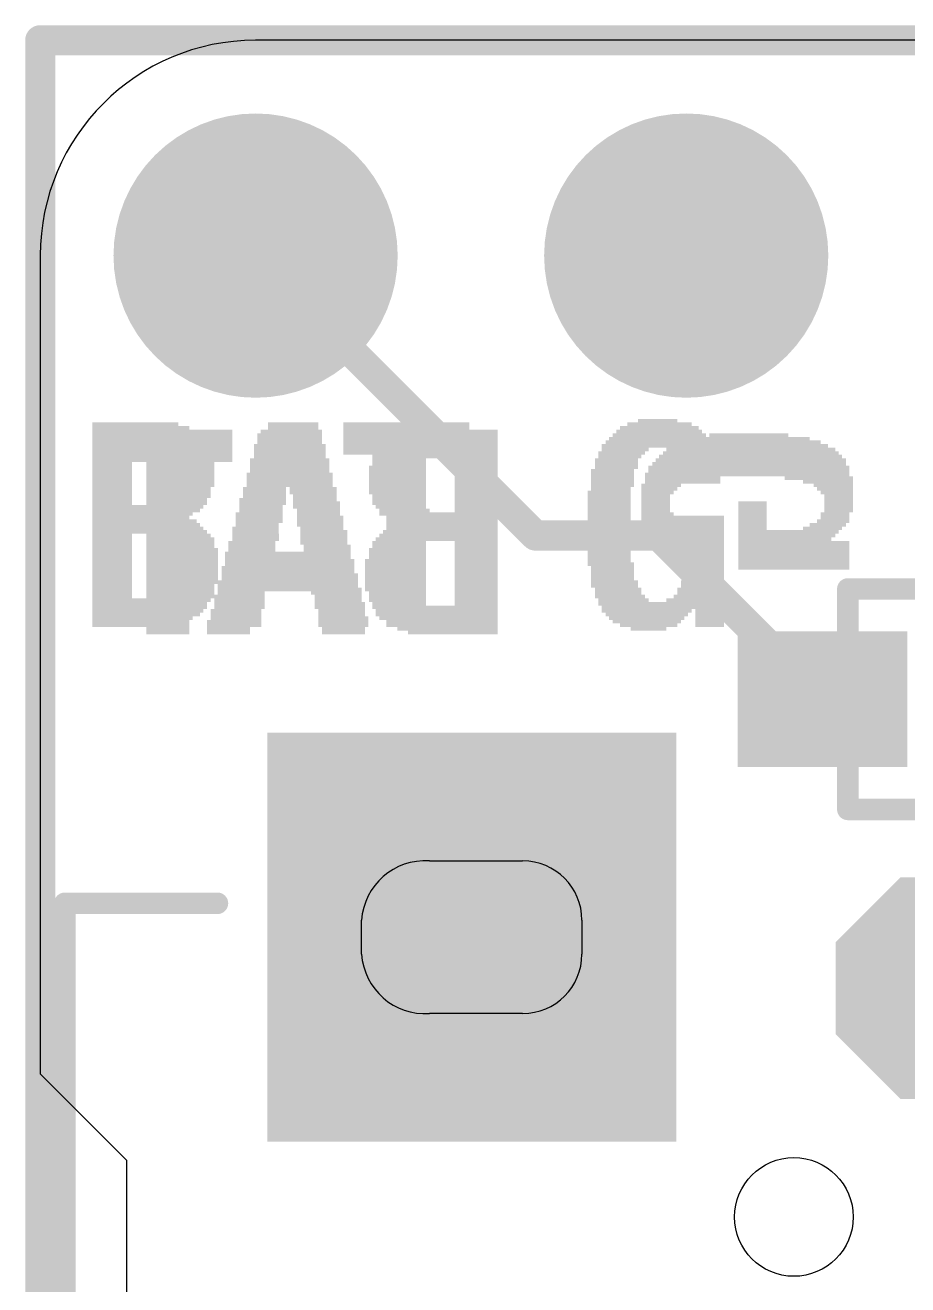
# Model space of a CAD drawing. Extents: x -0.1 to 35.6, y -0.1 to 17.9.
# Drawn here: x -0.09 to 5.12, y 10.44 to 17.87 of the extents above; entities that cross this region are included whole.
import ezdxf

# ---------------------------------------------------------------- set-up
doc = ezdxf.new("R2010")
doc.units = 0
for name, color, linetype in [('1', 12, 'CONTINUOUS'), ('16', 5, 'CONTINUOUS'), ('17', 110, 'CONTINUOUS'), ('20', 53, 'CONTINUOUS'), ('200', 40, 'CONTINUOUS'), ('201', 6, 'CONTINUOUS'), ('21', 40, 'CONTINUOUS'), ('46', 140, 'CONTINUOUS')]:
    doc.layers.add(name, color=color, linetype=linetype)

# ---------------------------------------------------------------- blocks, each defined once
blk = doc.blocks.new('RECT')
blk.add_solid([(-0.5, -0.5), (0.5, -0.5), (-0.5, 0.5), (0.5, 0.5)])
blk = doc.blocks.new('ROUNDP')
at = {"const_width": 0.5}
blk.add_lwpolyline([(0, -0.25, 1), (0, 0.25, 1), (0, -0.25)], format="xyb", dxfattribs=at)
blk = doc.blocks.new('OCTAGONP')
at = {"const_width": 0.5}
blk.add_lwpolyline([(-0.25, -0.1036), (-0.25, 0.1036), (-0.1036, 0.25), (0.1036, 0.25), (0.25, 0.1036), (0.25, -0.1036), (0.1036, -0.25), (-0.1036, -0.25), (-0.25, -0.1036), (-0.25, 0.1036)], dxfattribs=at)
blk = doc.blocks.new('SQUAREP')
blk.add_solid([(-0.5, -0.5), (0.5, -0.5), (-0.5, 0.5), (0.5, 0.5)])

msp = doc.modelspace()

# ---------------------------------------------------------------- linework, layer by layer
at = {"layer": '1', "const_width": 0.0889}
for points in [[(0, 17.8245, 1), (0, 17.7355)], [(0.0445, 17.78, 1), (-0.0445, 17.78)], [(1.3014, 16.5414, 1), (1.2386, 16.4786)], [(2.921, 14.9034, 1), (2.921, 14.8146)], [(2.8896, 14.8276, 1), (2.9524, 14.8904)], [(3.6796, 14.8904, 1), (3.6168, 14.8276)], [(3.6482, 14.8146, 1), (3.6482, 14.9034)], [(4.582, 13.8624, 1), (4.6448, 13.9252)]]:
    msp.add_lwpolyline(points, format="xyb", dxfattribs=at)
at = {"layer": '1', "const_width": 0.1778}
for points in [[(35.56, 17.78), (0, 17.78)], [(0, 17.78), (0, 0)], [(1.27, 16.51), (2.921, 14.859)], [(2.921, 14.859), (3.6482, 14.859)], [(3.6482, 14.859), (4.6134, 13.8938)]]:
    msp.add_lwpolyline(points, dxfattribs=at)
at = {"layer": '16', "const_width": 0.0889}
for points in [[(0, 17.8245, 1), (0, 17.7355)], [(0.0445, 17.78, 1), (-0.0445, 17.78)]]:
    msp.add_lwpolyline(points, format="xyb", dxfattribs=at)
at = {"layer": '16', "const_width": 0.1778}
for points in [[(35.56, 17.78), (0, 17.78)], [(0, 17.78), (0, 0)]]:
    msp.add_lwpolyline(points, dxfattribs=at)
at = {"layer": '20'}
for p, q in [((34.29, 17.78), (1.27, 17.78)), ((0, 16.51), (0, 11.684)), ((0, 11.684), (0.508, 11.176)), ((0.508, 11.176), (0.508, 6.858))]:
    msp.add_line(p, q, dxfattribs=at)
msp.add_circle((4.445, 10.84), 0.35, dxfattribs=at)
msp.add_arc((1.27, 16.51), 1.27, 90, 180, dxfattribs=at)
at = {"layer": '21', "const_width": 0.127}
for points in [[(4.7634, 14.5438), (6.4634, 14.5438)], [(4.7634, 13.2438), (4.7634, 14.5438)], [(6.4634, 13.2438), (4.7634, 13.2438)], [(1.045, 12.69), (0.145, 12.69)], [(0.145, 12.69), (0.145, 5.09)]]:
    msp.add_lwpolyline(points, dxfattribs=at)
at = {"layer": '21', "const_width": 0.0635}
for points in [[(4.7634, 14.5756, 1), (4.7634, 14.5121)], [(4.7951, 14.5438, 1), (4.7317, 14.5438)], [(4.7634, 13.2756, 1), (4.7634, 13.212)], [(4.7317, 13.2438, 1), (4.7951, 13.2438)], [(0.145, 12.7218, 1), (0.145, 12.6583)], [(0.1768, 12.69, 1), (0.1133, 12.69)], [(1.045, 12.6583, 1), (1.045, 12.7218)]]:
    msp.add_lwpolyline(points, format="xyb", dxfattribs=at)
at = {"layer": '46'}
for p, q in [((2.295, 12.94), (2.845, 12.94)), ((1.895, 12.39), (1.895, 12.59)), ((3.195, 12.59), (3.195, 12.39)), ((2.845, 12.04), (2.295, 12.04))]:
    msp.add_line(p, q, dxfattribs=at)
for centre, radius, start, end in [((2.27, 12.565), 0.3758, 86.1859, 176.1859), ((2.845, 12.59), 0.35, 0, 90), ((2.27, 12.415), 0.3758, 183.8141, 273.8141), ((2.845, 12.39), 0.35, 270, 0)]:
    msp.add_arc(centre, radius, start, end, dxfattribs=at)

# ---------------------------------------------------------------- block references
at = {"layer": '1', "yscale": 0.8}
msp.add_blockref('RECT', (4.6134, 13.8938), dxfattribs=at)
at = {"layer": '17', "rotation": 90}
for name, p, xscale, yscale in [('ROUNDP', (1.27, 16.51), 1.6764, 1.6764), ('ROUNDP', (1.27, 16.51), 1.6764, 1.6764), ('ROUNDP', (3.81, 16.51), 1.6764, 1.6764), ('ROUNDP', (3.81, 16.51), 1.6764, 1.6764), ('OCTAGONP', (5.345, 12.19), 1.308, 1.308), ('OCTAGONP', (5.345, 12.19), 1.308, 1.308)]:
    msp.add_blockref(name, p, dxfattribs=dict(at, xscale=xscale, yscale=yscale))
at = {"layer": '17', "xscale": 2.413, "yscale": 2.413}
msp.add_blockref('SQUAREP', (2.545, 12.49), dxfattribs=at)
msp.add_blockref('SQUAREP', (2.545, 12.49), dxfattribs=at)
at = {"layer": '200'}
for p, xscale, yscale in [((3.6411, 15.5363), 0.2311, 0.0211), ((0.5613, 15.5152), 0.508, 0.0211), ((0.5931, 15.494), 0.5715, 0.0213), ((0.6248, 15.4517), 0.635, 0.0211), ((0.6147, 15.4728), 0.6147, 0.0211), ((1.4923, 15.4517), 0.3378, 0.0211), ((1.4923, 15.5152), 0.2972, 0.0211), ((1.4923, 15.494), 0.2972, 0.0213), ((1.5024, 15.4728), 0.3175, 0.0211), ((2.159, 15.5152), 0.7417, 0.0211), ((2.159, 15.494), 0.7417, 0.0213), ((2.159, 15.4728), 0.7417, 0.0211), ((2.159, 15.4517), 0.7417, 0.0211), ((3.6513, 15.4517), 0.5512, 0.0211), ((3.6513, 15.4728), 0.5055, 0.0211), ((3.6513, 15.494), 0.4648, 0.0213), ((3.6525, 15.5152), 0.381, 0.0211), ((0.635, 15.4305), 0.6553, 0.0213), ((0.6452, 15.4093), 0.6756, 0.0211), ((0.6452, 15.3882), 0.6756, 0.0211), ((1.4923, 15.4305), 0.3378, 0.0213), ((1.4923, 15.4093), 0.3378, 0.0211), ((1.5037, 15.3882), 0.3607, 0.0211), ((2.159, 15.4305), 0.7417, 0.0213), ((2.159, 15.4093), 0.7417, 0.0211), ((2.159, 15.3882), 0.7417, 0.0211), ((3.6411, 15.3882), 0.6579, 0.0211), ((3.6525, 15.4093), 0.635, 0.0211), ((3.6513, 15.4305), 0.5918, 0.0213), ((0.6566, 15.367), 0.6985, 0.0213), ((0.4242, 15.3458), 0.2337, 0.0211), ((0.4242, 15.3247), 0.2337, 0.0211), ((0.4242, 15.3035), 0.2337, 0.0213), ((0.8573, 15.3458), 0.2972, 0.0211), ((0.889, 15.3247), 0.2743, 0.0211), ((0.8992, 15.3035), 0.254, 0.0213), ((1.4935, 15.367), 0.381, 0.0213), ((1.4935, 15.3458), 0.381, 0.0211), ((1.4935, 15.3247), 0.381, 0.0211), ((1.5037, 15.3035), 0.4013, 0.0213), ((2.159, 15.367), 0.7417, 0.0213), ((2.159, 15.3458), 0.7417, 0.0211), ((2.159, 15.3247), 0.2337, 0.0211), ((2.159, 15.3035), 0.2337, 0.0213), ((3.3985, 15.3035), 0.254, 0.0213), ((3.429, 15.3458), 0.2743, 0.0211), ((3.4188, 15.3247), 0.254, 0.0211), ((3.4506, 15.367), 0.2769, 0.0213), ((3.8418, 15.367), 0.2972, 0.0213), ((3.8633, 15.3458), 0.254, 0.0211), ((3.8735, 15.3247), 0.2743, 0.0211), ((3.8837, 15.3035), 0.254, 0.0213), ((0.4242, 15.2823), 0.2337, 0.0211), ((0.4242, 15.2612), 0.2337, 0.0211), ((0.4242, 15.24), 0.2337, 0.0213), ((0.4242, 15.2188), 0.2337, 0.0211), ((0.8992, 15.2823), 0.254, 0.0211), ((0.9106, 15.2612), 0.2311, 0.0211), ((0.9106, 15.24), 0.2311, 0.0213), ((0.9106, 15.2188), 0.2311, 0.0211), ((1.3868, 15.2823), 0.2134, 0.0211), ((1.3868, 15.2612), 0.2134, 0.0211), ((1.3754, 15.24), 0.1905, 0.0213), ((1.3754, 15.2188), 0.1905, 0.0211), ((1.6091, 15.2823), 0.1905, 0.0211), ((1.6091, 15.2612), 0.1905, 0.0211), ((1.6091, 15.24), 0.1905, 0.0213), ((1.6193, 15.2188), 0.2108, 0.0211), ((2.159, 15.2823), 0.2337, 0.0211), ((2.159, 15.2612), 0.2337, 0.0211), ((2.159, 15.24), 0.2337, 0.0213), ((2.159, 15.2188), 0.2337, 0.0211), ((3.3757, 15.24), 0.254, 0.0213), ((3.3757, 15.2188), 0.254, 0.0211), ((3.3985, 15.2823), 0.254, 0.0211), ((3.3985, 15.2612), 0.254, 0.0211), ((3.8837, 15.2823), 0.254, 0.0211), ((3.8951, 15.2612), 0.2311, 0.0211), ((3.8951, 15.24), 0.2311, 0.0213), ((3.8951, 15.2188), 0.2311, 0.0211), ((0.4242, 15.1977), 0.2337, 0.0211), ((0.4242, 15.1765), 0.2337, 0.0213), ((0.4242, 15.1553), 0.2337, 0.0211), ((0.9106, 15.1977), 0.2311, 0.0211), ((0.9106, 15.1765), 0.2311, 0.0213), ((0.9106, 15.1553), 0.2311, 0.0211), ((1.3653, 15.1977), 0.2108, 0.0211), ((1.3653, 15.1765), 0.2108, 0.0213), ((1.3653, 15.1553), 0.2108, 0.0211), ((1.6193, 15.1977), 0.2108, 0.0211), ((1.6294, 15.1765), 0.1905, 0.0213), ((1.6294, 15.1553), 0.1905, 0.0211), ((2.159, 15.1977), 0.2337, 0.0211), ((2.159, 15.1765), 0.2337, 0.0213), ((2.159, 15.1553), 0.2337, 0.0211), ((3.3757, 15.1977), 0.254, 0.0211), ((3.3757, 15.1765), 0.254, 0.0213), ((3.3757, 15.1553), 0.254, 0.0211), ((3.8951, 15.1977), 0.2311, 0.0211), ((3.8951, 15.1765), 0.2311, 0.0213), ((0.4242, 15.1342), 0.2337, 0.0211), ((0.4242, 15.113), 0.2337, 0.0213), ((0.4242, 15.0918), 0.2337, 0.0211), ((0.4242, 15.0707), 0.2337, 0.0211), ((0.8674, 15.0707), 0.2311, 0.0211), ((0.889, 15.113), 0.2337, 0.0213), ((0.889, 15.0918), 0.2337, 0.0211), ((0.9004, 15.1342), 0.2108, 0.0211), ((1.3449, 15.113), 0.2108, 0.0213), ((1.3449, 15.0918), 0.2108, 0.0211), ((1.3449, 15.0707), 0.2108, 0.0211), ((1.3551, 15.1342), 0.1905, 0.0211), ((1.6408, 15.1342), 0.2134, 0.0211), ((1.6408, 15.113), 0.2134, 0.0213), ((1.6408, 15.0918), 0.2134, 0.0211), ((1.6523, 15.0707), 0.1905, 0.0211), ((2.159, 15.1342), 0.2337, 0.0211), ((2.159, 15.113), 0.2337, 0.0213), ((2.159, 15.0918), 0.2337, 0.0211), ((2.159, 15.0707), 0.2337, 0.0211), ((3.3553, 15.113), 0.254, 0.0213), ((3.3553, 15.0918), 0.254, 0.0211), ((3.3553, 15.0707), 0.254, 0.0211), ((3.3655, 15.1342), 0.2337, 0.0211), ((0.6248, 15.0072), 0.635, 0.0211), ((0.4242, 15.0495), 0.2337, 0.0213), ((0.635, 15.0283), 0.6553, 0.0211), ((0.8357, 15.0495), 0.2946, 0.0213), ((1.3233, 15.0283), 0.2134, 0.0211), ((1.3233, 15.0072), 0.2134, 0.0211), ((1.3449, 15.0495), 0.2108, 0.0213), ((1.6624, 15.0495), 0.2108, 0.0213), ((1.6624, 15.0283), 0.2108, 0.0211), ((1.6624, 15.0072), 0.2108, 0.0211), ((2.159, 15.0495), 0.2337, 0.0213), ((2.159, 15.0283), 0.2337, 0.0211), ((2.159, 15.0072), 0.2337, 0.0211), ((3.3553, 15.0495), 0.254, 0.0213), ((3.3553, 15.0283), 0.254, 0.0211), ((3.3553, 15.0072), 0.254, 0.0211), ((0.5829, 14.9648), 0.5512, 0.0211), ((0.6248, 14.9225), 0.635, 0.0213), ((0.6033, 14.986), 0.5918, 0.0213), ((0.6147, 14.9437), 0.6147, 0.0211), ((1.3017, 14.9225), 0.2108, 0.0213), ((1.3132, 14.9437), 0.2337, 0.0211), ((1.3233, 14.986), 0.2134, 0.0213), ((1.3233, 14.9648), 0.2134, 0.0211), ((1.6624, 14.986), 0.2108, 0.0213), ((1.6828, 14.9648), 0.2108, 0.0211), ((1.6828, 14.9437), 0.2108, 0.0211), ((1.6828, 14.9225), 0.2108, 0.0213), ((2.159, 14.986), 0.2337, 0.0213), ((2.159, 14.9648), 0.2337, 0.0211), ((2.159, 14.9437), 0.2337, 0.0211), ((2.159, 14.9225), 0.2337, 0.0213), ((3.3553, 14.986), 0.254, 0.0213), ((3.3553, 14.9648), 0.254, 0.0211), ((3.3553, 14.9437), 0.254, 0.0211), ((3.3553, 14.9225), 0.254, 0.0213), ((3.8316, 14.9648), 0.4039, 0.0211), ((3.8316, 14.9437), 0.4039, 0.0211), ((3.8316, 14.9225), 0.4039, 0.0213), ((0.635, 14.9013), 0.6553, 0.0211), ((0.6452, 14.8802), 0.6756, 0.0211), ((0.4242, 14.859), 0.2337, 0.0213), ((0.8573, 14.859), 0.2972, 0.0213), ((1.2916, 14.859), 0.2311, 0.0213), ((1.3017, 14.9013), 0.2108, 0.0211), ((1.3017, 14.8802), 0.2108, 0.0211), ((1.6828, 14.9013), 0.2108, 0.0211), ((1.6942, 14.8802), 0.2337, 0.0211), ((1.7043, 14.859), 0.2134, 0.0213), ((2.159, 14.9013), 0.2337, 0.0211), ((2.159, 14.8802), 0.2337, 0.0211), ((2.159, 14.859), 0.2337, 0.0213), ((3.3553, 14.9013), 0.254, 0.0211), ((3.3553, 14.8802), 0.254, 0.0211), ((3.3553, 14.859), 0.254, 0.0213), ((3.8316, 14.9013), 0.4039, 0.0211), ((3.8316, 14.8802), 0.4039, 0.0211), ((3.8316, 14.859), 0.4039, 0.0213), ((0.4242, 14.8378), 0.2337, 0.0211), ((0.4242, 14.8167), 0.2337, 0.0211), ((0.4242, 14.7955), 0.2337, 0.0213), ((0.4242, 14.7743), 0.2337, 0.0211), ((0.889, 14.8378), 0.2743, 0.0211), ((0.8992, 14.8167), 0.254, 0.0211), ((0.9106, 14.7955), 0.2311, 0.0213), ((0.922, 14.7743), 0.254, 0.0211), ((1.27, 14.7743), 0.2337, 0.0211), ((1.2814, 14.8167), 0.2108, 0.0211), ((1.2814, 14.7955), 0.2108, 0.0213), ((1.2916, 14.8378), 0.2311, 0.0211), ((1.7043, 14.8378), 0.2134, 0.0211), ((1.7043, 14.8167), 0.2134, 0.0211), ((1.7145, 14.7955), 0.2337, 0.0213), ((1.7145, 14.7743), 0.2337, 0.0211), ((2.159, 14.8378), 0.2337, 0.0211), ((2.159, 14.8167), 0.2337, 0.0211), ((2.159, 14.7955), 0.2337, 0.0213), ((2.159, 14.7743), 0.2337, 0.0211), ((3.3553, 14.8378), 0.254, 0.0211), ((3.3553, 14.8167), 0.254, 0.0211), ((3.3553, 14.7955), 0.254, 0.0213), ((3.3553, 14.7743), 0.254, 0.0211), ((3.8316, 14.8378), 0.4039, 0.0211), ((3.8316, 14.8167), 0.4039, 0.0211), ((3.9167, 14.7955), 0.2337, 0.0213), ((3.9167, 14.7743), 0.2337, 0.0211), ((0.4242, 14.7532), 0.2337, 0.0211), ((0.4242, 14.732), 0.2337, 0.0213), ((0.4242, 14.7108), 0.2337, 0.0211), ((0.9322, 14.7532), 0.2337, 0.0211), ((0.9322, 14.732), 0.2337, 0.0213), ((0.9322, 14.7108), 0.2337, 0.0211), ((1.5024, 14.7108), 0.6985, 0.0211), ((1.4923, 14.7532), 0.6782, 0.0211), ((1.4923, 14.732), 0.6782, 0.0213), ((2.159, 14.7532), 0.2337, 0.0211), ((2.159, 14.732), 0.2337, 0.0213), ((2.159, 14.7108), 0.2337, 0.0211), ((3.3553, 14.7532), 0.254, 0.0211), ((3.3553, 14.732), 0.254, 0.0213), ((3.3553, 14.7108), 0.254, 0.0211), ((3.9167, 14.7532), 0.2337, 0.0211), ((3.9167, 14.732), 0.2337, 0.0213), ((3.9167, 14.7108), 0.2337, 0.0211), ((0.4242, 14.6897), 0.2337, 0.0211), ((0.4242, 14.6685), 0.2337, 0.0213), ((0.4242, 14.6473), 0.2337, 0.0211), ((0.4242, 14.6262), 0.2337, 0.0211), ((0.9322, 14.6897), 0.2337, 0.0211), ((0.9322, 14.6685), 0.2337, 0.0213), ((0.9322, 14.6473), 0.2337, 0.0211), ((0.9322, 14.6262), 0.2337, 0.0211), ((1.5037, 14.6262), 0.7417, 0.0211), ((1.4923, 14.6897), 0.7188, 0.0211), ((1.4923, 14.6685), 0.7188, 0.0213), ((1.4923, 14.6473), 0.7188, 0.0211), ((2.159, 14.6897), 0.2337, 0.0211), ((2.159, 14.6685), 0.2337, 0.0213), ((2.159, 14.6473), 0.2337, 0.0211), ((2.159, 14.6262), 0.2337, 0.0211), ((3.3655, 14.6897), 0.2743, 0.0211), ((3.3757, 14.6685), 0.254, 0.0213), ((3.3757, 14.6473), 0.254, 0.0211), ((3.3757, 14.6262), 0.254, 0.0211), ((3.9167, 14.6897), 0.2337, 0.0211), ((3.9167, 14.6685), 0.2337, 0.0213), ((3.9167, 14.6473), 0.2337, 0.0211), ((3.9167, 14.6262), 0.2337, 0.0211), ((0.4242, 14.605), 0.2337, 0.0213), ((0.4242, 14.5838), 0.2337, 0.0211), ((0.4242, 14.5627), 0.2337, 0.0211), ((0.922, 14.5838), 0.254, 0.0211), ((0.9106, 14.5627), 0.2311, 0.0211), ((0.9322, 14.605), 0.2337, 0.0213), ((1.4935, 14.605), 0.762, 0.0213), ((1.4935, 14.5838), 0.762, 0.0211), ((1.2281, 14.5627), 0.2311, 0.0211), ((1.7577, 14.5627), 0.2337, 0.0211), ((2.159, 14.605), 0.2337, 0.0213), ((2.159, 14.5838), 0.2337, 0.0211), ((2.159, 14.5627), 0.2337, 0.0211), ((3.3757, 14.605), 0.254, 0.0213), ((3.3871, 14.5838), 0.2769, 0.0211), ((3.3871, 14.5627), 0.2769, 0.0211), ((3.9065, 14.5838), 0.254, 0.0211), ((3.9065, 14.5627), 0.254, 0.0211), ((3.9167, 14.605), 0.2337, 0.0213), ((0.6566, 14.478), 0.6985, 0.0213), ((0.4242, 14.5415), 0.2337, 0.0213), ((0.4242, 14.5203), 0.2337, 0.0211), ((0.4242, 14.4992), 0.2337, 0.0211), ((0.8674, 14.4992), 0.3175, 0.0211), ((0.889, 14.5203), 0.2743, 0.0211), ((0.8992, 14.5415), 0.254, 0.0213), ((1.2065, 14.5203), 0.2337, 0.0211), ((1.2065, 14.4992), 0.2337, 0.0211), ((1.2065, 14.478), 0.2337, 0.0213), ((1.2281, 14.5415), 0.2311, 0.0213), ((1.778, 14.5415), 0.2337, 0.0213), ((1.778, 14.5203), 0.2337, 0.0211), ((1.778, 14.4992), 0.2337, 0.0211), ((1.778, 14.478), 0.2337, 0.0213), ((2.159, 14.5415), 0.2337, 0.0213), ((2.159, 14.5203), 0.2337, 0.0211), ((2.159, 14.4992), 0.2337, 0.0211), ((2.159, 14.478), 0.2337, 0.0213), ((3.4087, 14.5415), 0.2743, 0.0213), ((3.4087, 14.5203), 0.2743, 0.0211), ((3.4188, 14.4992), 0.2946, 0.0211), ((3.4404, 14.478), 0.2972, 0.0213), ((3.8633, 14.478), 0.3404, 0.0213), ((3.8849, 14.4992), 0.2972, 0.0211), ((3.8951, 14.5415), 0.2769, 0.0213), ((3.8951, 14.5203), 0.2769, 0.0211), ((0.6452, 14.4568), 0.6756, 0.0211), ((0.6452, 14.4357), 0.6756, 0.0211), ((0.635, 14.4145), 0.6553, 0.0213), ((1.1963, 14.4357), 0.254, 0.0211), ((1.1862, 14.4145), 0.2337, 0.0213), ((1.2065, 14.4568), 0.2337, 0.0211), ((1.7882, 14.4568), 0.254, 0.0211), ((1.7996, 14.4357), 0.2311, 0.0211), ((1.7996, 14.4145), 0.2311, 0.0213), ((2.159, 14.4568), 0.2337, 0.0211), ((2.159, 14.4357), 0.2337, 0.0211), ((2.159, 14.4145), 0.2337, 0.0213), ((3.6627, 14.4568), 0.7417, 0.0211), ((3.6728, 14.4357), 0.7214, 0.0211), ((3.5776, 14.4145), 0.5309, 0.0213), ((3.9484, 14.4145), 0.1702, 0.0213), ((0.6248, 14.3933), 0.635, 0.0211), ((0.5829, 14.351), 0.5512, 0.0213), ((0.6033, 14.3722), 0.5918, 0.0211), ((0.5512, 14.3298), 0.4877, 0.0211), ((1.176, 14.351), 0.254, 0.0213), ((1.176, 14.3298), 0.254, 0.0211), ((1.1862, 14.3933), 0.2337, 0.0211), ((1.1862, 14.3722), 0.2337, 0.0211), ((1.7996, 14.3933), 0.2311, 0.0211), ((1.8098, 14.3722), 0.2515, 0.0211), ((1.8199, 14.351), 0.2311, 0.0213), ((1.8199, 14.3298), 0.2311, 0.0211), ((2.159, 14.3933), 0.2337, 0.0211), ((2.159, 14.3722), 0.2337, 0.0211), ((2.159, 14.351), 0.2337, 0.0213), ((2.159, 14.3298), 0.2337, 0.0211), ((3.5776, 14.3933), 0.4851, 0.0211), ((3.5776, 14.3722), 0.4445, 0.0211), ((3.5776, 14.351), 0.4039, 0.0213), ((3.5878, 14.3298), 0.3378, 0.0211), ((3.9484, 14.3933), 0.1702, 0.0211), ((3.9484, 14.3722), 0.1702, 0.0211), ((3.9484, 14.351), 0.1702, 0.0213), ((3.9484, 14.3298), 0.1702, 0.0211), ((3.5878, 14.3087), 0.2108, 0.0211)]:
    msp.add_blockref('RECT', p, dxfattribs=dict(at, xscale=xscale, yscale=yscale))
at = {"layer": '201', "rotation": 180}
for p, xscale, yscale in [((0.7518, 15.4728), 0.762, 0.0211), ((0.7518, 15.4517), 0.762, 0.0211), ((1.4389, 15.4517), 0.3175, 0.0211), ((1.4491, 15.4728), 0.2972, 0.0211), ((2.3914, 15.4517), 0.6121, 0.0211), ((2.4333, 15.4728), 0.5283, 0.0211), ((4.1796, 15.4517), 0.4648, 0.0211), ((0.7518, 15.4305), 0.762, 0.0213), ((0.7518, 15.4093), 0.762, 0.0211), ((0.7518, 15.3882), 0.762, 0.0211), ((1.4389, 15.3882), 0.3581, 0.0211), ((1.4491, 15.4305), 0.3378, 0.0213), ((1.4491, 15.4093), 0.3378, 0.0211), ((2.3482, 15.3882), 0.6985, 0.0211), ((2.3597, 15.4093), 0.6756, 0.0211), ((2.3698, 15.4305), 0.6553, 0.0213), ((4.191, 15.3882), 0.9093, 0.0211), ((4.191, 15.4093), 0.823, 0.0211), ((4.1897, 15.4305), 0.6985, 0.0213), ((0.7518, 15.367), 0.762, 0.0213), ((0.7518, 15.3458), 0.762, 0.0211), ((0.7518, 15.3247), 0.762, 0.0211), ((0.7518, 15.3035), 0.762, 0.0213), ((1.4389, 15.3035), 0.4039, 0.0213), ((1.4503, 15.3458), 0.381, 0.0211), ((1.4503, 15.3247), 0.381, 0.0211), ((1.4389, 15.367), 0.3581, 0.0213), ((2.3279, 15.3247), 0.7391, 0.0211), ((2.1171, 15.3035), 0.3175, 0.0213), ((2.3381, 15.367), 0.7188, 0.0213), ((2.3381, 15.3458), 0.7188, 0.0211), ((2.5705, 15.3035), 0.254, 0.0213), ((4.191, 15.3035), 1.1227, 0.0213), ((4.1897, 15.3247), 1.0795, 0.0211), ((4.191, 15.3458), 1.0363, 0.0211), ((4.191, 15.367), 0.9957, 0.0213), ((0.7518, 15.2823), 0.254, 0.0211), ((0.7518, 15.2612), 0.254, 0.0211), ((0.7518, 15.24), 0.254, 0.0213), ((0.7518, 15.2188), 0.254, 0.0211), ((1.3221, 15.2188), 0.2108, 0.0211), ((1.4389, 15.2823), 0.4039, 0.0211), ((1.3322, 15.24), 0.1905, 0.0213), ((1.4491, 15.2612), 0.4242, 0.0211), ((1.5557, 15.24), 0.2108, 0.0213), ((1.5557, 15.2188), 0.2108, 0.0211), ((2.065, 15.2188), 0.254, 0.0211), ((2.0752, 15.2612), 0.2743, 0.0211), ((2.0752, 15.24), 0.2743, 0.0213), ((2.0955, 15.2823), 0.2743, 0.0211), ((2.5705, 15.2823), 0.254, 0.0211), ((2.5705, 15.2612), 0.254, 0.0211), ((2.5705, 15.24), 0.254, 0.0213), ((2.5705, 15.2188), 0.254, 0.0211), ((4.1694, 15.2188), 1.2065, 0.0211), ((4.1796, 15.2612), 1.1862, 0.0211), ((4.1796, 15.24), 1.1862, 0.0213), ((4.1808, 15.2823), 1.143, 0.0211), ((0.7518, 15.1977), 0.254, 0.0211), ((0.7518, 15.1765), 0.254, 0.0213), ((0.7518, 15.1553), 0.254, 0.0211), ((1.3221, 15.1977), 0.2108, 0.0211), ((1.3221, 15.1765), 0.2108, 0.0213), ((1.3221, 15.1553), 0.2108, 0.0211), ((1.5773, 15.1765), 0.2134, 0.0213), ((1.5773, 15.1553), 0.2134, 0.0211), ((1.5659, 15.1977), 0.1905, 0.0211), ((2.065, 15.1977), 0.254, 0.0211), ((2.065, 15.1765), 0.254, 0.0213), ((2.065, 15.1553), 0.254, 0.0211), ((2.5705, 15.1977), 0.254, 0.0211), ((2.5705, 15.1765), 0.254, 0.0213), ((2.5705, 15.1553), 0.254, 0.0211), ((3.6627, 15.1553), 0.2337, 0.0211), ((3.7033, 15.1765), 0.2743, 0.0213), ((3.7567, 15.1977), 0.381, 0.0211), ((4.5923, 15.1977), 0.4013, 0.0211), ((4.6457, 15.1765), 0.2946, 0.0213), ((4.6774, 15.1553), 0.2311, 0.0211), ((0.7518, 15.1342), 0.254, 0.0211), ((0.7518, 15.113), 0.254, 0.0213), ((0.7518, 15.0918), 0.254, 0.0211), ((0.7518, 15.0707), 0.254, 0.0211), ((1.2903, 15.0707), 0.2337, 0.0211), ((1.3017, 15.1342), 0.2108, 0.0211), ((1.3017, 15.113), 0.2108, 0.0213), ((1.3017, 15.0918), 0.2108, 0.0211), ((1.5773, 15.1342), 0.2134, 0.0211), ((1.5875, 15.113), 0.2337, 0.0213), ((1.5977, 15.0918), 0.2134, 0.0211), ((1.5977, 15.0707), 0.2134, 0.0211), ((2.065, 15.1342), 0.254, 0.0211), ((2.065, 15.113), 0.254, 0.0213), ((2.0853, 15.0707), 0.254, 0.0211), ((2.0752, 15.0918), 0.2337, 0.0211), ((2.5705, 15.1342), 0.254, 0.0211), ((2.5705, 15.113), 0.254, 0.0213), ((2.5705, 15.0918), 0.254, 0.0211), ((2.5705, 15.0707), 0.254, 0.0211), ((3.6411, 15.113), 0.1905, 0.0213), ((3.6513, 15.1342), 0.2108, 0.0211), ((3.6297, 15.0918), 0.1676, 0.0211), ((3.6297, 15.0707), 0.1676, 0.0211), ((4.6876, 15.1342), 0.2108, 0.0211), ((4.6977, 15.113), 0.1905, 0.0213), ((4.7092, 15.0918), 0.1676, 0.0211), ((4.7092, 15.0707), 0.1676, 0.0211), ((0.7518, 15.0495), 0.254, 0.0213), ((0.7518, 15.0283), 0.254, 0.0211), ((0.7518, 15.0072), 0.254, 0.0211), ((1.2802, 15.0495), 0.2134, 0.0213), ((1.2802, 15.0283), 0.2134, 0.0211), ((1.2802, 15.0072), 0.2134, 0.0211), ((1.6078, 15.0283), 0.2337, 0.0211), ((1.5977, 15.0495), 0.2134, 0.0213), ((1.6193, 15.0072), 0.2108, 0.0211), ((2.0853, 15.0495), 0.254, 0.0213), ((2.1057, 15.0283), 0.254, 0.0211), ((2.1476, 15.0072), 0.2972, 0.0211), ((2.5705, 15.0495), 0.254, 0.0213), ((2.5705, 15.0283), 0.254, 0.0211), ((2.5705, 15.0072), 0.254, 0.0211), ((3.6297, 15.0495), 0.1676, 0.0213), ((3.6297, 15.0283), 0.1676, 0.0211), ((3.6297, 15.0072), 0.1676, 0.0211), ((4.2012, 15.0495), 0.1676, 0.0213), ((4.2012, 15.0283), 0.1676, 0.0211), ((4.2012, 15.0072), 0.1676, 0.0211), ((4.7092, 15.0495), 0.1676, 0.0213), ((4.7092, 15.0283), 0.1676, 0.0211), ((4.7092, 15.0072), 0.1676, 0.0211), ((0.7518, 14.986), 0.254, 0.0213), ((0.7518, 14.9648), 0.254, 0.0211), ((0.7518, 14.9437), 0.254, 0.0211), ((0.7518, 14.9225), 0.254, 0.0213), ((1.27, 14.986), 0.2337, 0.0213), ((1.27, 14.9648), 0.2337, 0.0211), ((1.2586, 14.9437), 0.2108, 0.0211), ((1.2586, 14.9225), 0.2108, 0.0213), ((1.6294, 14.9437), 0.2311, 0.0211), ((1.6294, 14.9225), 0.2311, 0.0213), ((1.6193, 14.986), 0.2108, 0.0213), ((1.6193, 14.9648), 0.2108, 0.0211), ((2.3482, 14.986), 0.6985, 0.0213), ((2.3698, 14.9648), 0.6553, 0.0211), ((2.38, 14.9437), 0.635, 0.0211), ((2.4117, 14.9225), 0.5715, 0.0213), ((3.6411, 14.986), 0.1905, 0.0213), ((3.6411, 14.9648), 0.1905, 0.0211), ((3.6627, 14.9437), 0.2337, 0.0211), ((3.6932, 14.9225), 0.254, 0.0213), ((4.2012, 14.986), 0.1676, 0.0213), ((4.2012, 14.9648), 0.1676, 0.0211), ((4.2012, 14.9437), 0.1676, 0.0211), ((4.2012, 14.9225), 0.1676, 0.0213), ((4.6457, 14.9225), 0.2134, 0.0213), ((4.6774, 14.9437), 0.1905, 0.0211), ((4.6876, 14.986), 0.1702, 0.0213), ((4.6876, 14.9648), 0.1702, 0.0211), ((0.7518, 14.9013), 0.254, 0.0211), ((0.7518, 14.8802), 0.254, 0.0211), ((0.7518, 14.859), 0.254, 0.0213), ((1.2484, 14.9013), 0.2311, 0.0211), ((1.2484, 14.8802), 0.2311, 0.0211), ((1.2484, 14.859), 0.2311, 0.0213), ((1.6396, 14.9013), 0.2108, 0.0211), ((1.6396, 14.8802), 0.2108, 0.0211), ((1.651, 14.859), 0.2337, 0.0213), ((2.3482, 14.859), 0.6985, 0.0213), ((2.3597, 14.8802), 0.6756, 0.0211), ((2.38, 14.9013), 0.635, 0.0211), ((3.7465, 14.9013), 0.3607, 0.0211), ((3.7465, 14.8802), 0.3607, 0.0211), ((3.7465, 14.859), 0.3607, 0.0213), ((4.2012, 14.9013), 0.1676, 0.0211), ((4.4133, 14.8802), 0.5918, 0.0211), ((4.4031, 14.859), 0.5715, 0.0213), ((4.6139, 14.9013), 0.2311, 0.0211), ((0.7518, 14.8378), 0.254, 0.0211), ((0.7518, 14.8167), 0.254, 0.0211), ((0.7518, 14.7955), 0.254, 0.0213), ((0.7518, 14.7743), 0.254, 0.0211), ((1.2268, 14.8167), 0.2337, 0.0211), ((1.2268, 14.7955), 0.2337, 0.0213), ((1.2268, 14.7743), 0.2337, 0.0211), ((1.2383, 14.8378), 0.2108, 0.0211), ((1.651, 14.8378), 0.2337, 0.0211), ((1.651, 14.8167), 0.2337, 0.0211), ((1.6612, 14.7955), 0.2134, 0.0213), ((1.6713, 14.7743), 0.2337, 0.0211), ((2.0752, 14.7743), 0.2743, 0.0211), ((2.0955, 14.7955), 0.2743, 0.0213), ((2.1171, 14.8167), 0.3175, 0.0211), ((2.3381, 14.8378), 0.7188, 0.0211), ((2.5705, 14.8167), 0.254, 0.0211), ((2.5705, 14.7955), 0.254, 0.0213), ((2.5705, 14.7743), 0.254, 0.0211), ((3.7567, 14.8378), 0.3404, 0.0211), ((3.7567, 14.8167), 0.3404, 0.0211), ((3.7681, 14.7955), 0.3175, 0.0213), ((3.7783, 14.7743), 0.2972, 0.0211), ((4.3917, 14.8378), 0.5486, 0.0211), ((4.445, 14.8167), 0.6553, 0.0211), ((4.445, 14.7955), 0.6553, 0.0213), ((4.445, 14.7743), 0.6553, 0.0211), ((0.7518, 14.7532), 0.254, 0.0211), ((0.7518, 14.732), 0.254, 0.0213), ((0.7518, 14.7108), 0.254, 0.0211), ((1.2065, 14.7532), 0.2337, 0.0211), ((1.2065, 14.732), 0.2337, 0.0213), ((1.4491, 14.7108), 0.7188, 0.0211), ((1.6713, 14.7532), 0.2337, 0.0211), ((1.6713, 14.732), 0.2337, 0.0213), ((2.0422, 14.7108), 0.254, 0.0211), ((2.065, 14.7532), 0.254, 0.0211), ((2.065, 14.732), 0.254, 0.0213), ((2.5705, 14.7532), 0.254, 0.0211), ((2.5705, 14.732), 0.254, 0.0213), ((2.5705, 14.7108), 0.254, 0.0211), ((3.7884, 14.7532), 0.2769, 0.0211), ((3.7998, 14.732), 0.254, 0.0213), ((3.8202, 14.7108), 0.2134, 0.0211), ((4.445, 14.7532), 0.6553, 0.0211), ((4.445, 14.732), 0.6553, 0.0213), ((4.445, 14.7108), 0.6553, 0.0211), ((0.7518, 14.6897), 0.254, 0.0211), ((0.7518, 14.6685), 0.254, 0.0213), ((0.7518, 14.6473), 0.254, 0.0211), ((0.7518, 14.6262), 0.254, 0.0211), ((1.4503, 14.6262), 0.762, 0.0211), ((1.4389, 14.6685), 0.7391, 0.0213), ((1.4389, 14.6473), 0.7391, 0.0211), ((1.4491, 14.6897), 0.7188, 0.0211), ((2.0422, 14.6897), 0.254, 0.0211), ((2.0422, 14.6685), 0.254, 0.0213), ((2.0422, 14.6473), 0.254, 0.0211), ((2.0422, 14.6262), 0.254, 0.0211), ((2.5705, 14.6897), 0.254, 0.0211), ((2.5705, 14.6685), 0.254, 0.0213), ((2.5705, 14.6473), 0.254, 0.0211), ((2.5705, 14.6262), 0.254, 0.0211), ((3.8418, 14.6897), 0.1702, 0.0211), ((4.445, 14.6897), 0.6553, 0.0211), ((4.445, 14.6685), 0.6553, 0.0213), ((0.7518, 14.605), 0.254, 0.0213), ((0.7518, 14.5838), 0.254, 0.0211), ((0.7518, 14.5627), 0.254, 0.0211), ((1.4389, 14.5838), 0.7849, 0.0211), ((1.4389, 14.5627), 0.7849, 0.0211), ((1.4503, 14.605), 0.762, 0.0213), ((2.0422, 14.605), 0.254, 0.0213), ((2.0422, 14.5838), 0.254, 0.0211), ((2.0422, 14.5627), 0.254, 0.0211), ((2.5705, 14.605), 0.254, 0.0213), ((2.5705, 14.5838), 0.254, 0.0211), ((2.5705, 14.5627), 0.254, 0.0211), ((0.7518, 14.5415), 0.254, 0.0213), ((0.7518, 14.5203), 0.254, 0.0211), ((0.7518, 14.4992), 0.254, 0.0211), ((0.7518, 14.478), 0.254, 0.0213), ((1.1532, 14.4992), 0.254, 0.0211), ((1.1532, 14.478), 0.254, 0.0213), ((1.4491, 14.5415), 0.8052, 0.0213), ((1.1633, 14.5203), 0.2337, 0.0211), ((1.7247, 14.5203), 0.254, 0.0211), ((1.7348, 14.4992), 0.2337, 0.0211), ((1.7348, 14.478), 0.2337, 0.0213), ((2.0536, 14.5415), 0.2769, 0.0213), ((2.065, 14.5203), 0.254, 0.0211), ((2.0853, 14.478), 0.2946, 0.0213), ((2.0752, 14.4992), 0.2743, 0.0211), ((2.5705, 14.5415), 0.254, 0.0213), ((2.5705, 14.5203), 0.254, 0.0211), ((2.5705, 14.4992), 0.254, 0.0211), ((2.5705, 14.478), 0.254, 0.0213), ((0.7518, 14.4568), 0.254, 0.0211), ((0.7518, 14.4357), 0.254, 0.0211), ((0.7518, 14.4145), 0.254, 0.0213), ((1.1328, 14.4145), 0.254, 0.0213), ((1.143, 14.4568), 0.2337, 0.0211), ((1.143, 14.4357), 0.2337, 0.0211), ((1.745, 14.4568), 0.254, 0.0211), ((1.745, 14.4357), 0.254, 0.0211), ((1.7564, 14.4145), 0.2311, 0.0213), ((2.1171, 14.4568), 0.3175, 0.0211), ((2.3279, 14.4357), 0.7391, 0.0211), ((2.3381, 14.4145), 0.7188, 0.0213), ((2.5705, 14.4568), 0.254, 0.0211), ((0.7518, 14.3933), 0.254, 0.0211), ((0.7518, 14.3722), 0.254, 0.0211), ((0.7518, 14.351), 0.254, 0.0213), ((0.7518, 14.3298), 0.254, 0.0211), ((1.11, 14.351), 0.254, 0.0213), ((1.11, 14.3298), 0.254, 0.0211), ((1.1328, 14.3933), 0.254, 0.0211), ((1.1328, 14.3722), 0.254, 0.0211), ((1.7678, 14.3933), 0.254, 0.0211), ((1.7678, 14.3722), 0.254, 0.0211), ((1.7678, 14.351), 0.254, 0.0213), ((1.7678, 14.3298), 0.254, 0.0211), ((2.3381, 14.3933), 0.7188, 0.0211), ((2.3482, 14.3722), 0.6985, 0.0211), ((2.3698, 14.351), 0.6553, 0.0213), ((2.38, 14.3298), 0.635, 0.0211), ((0.7518, 14.3087), 0.254, 0.0211), ((0.7518, 14.2875), 0.254, 0.0213), ((1.11, 14.3087), 0.254, 0.0211), ((1.11, 14.2875), 0.254, 0.0213), ((1.7882, 14.3087), 0.254, 0.0211), ((1.7882, 14.2875), 0.254, 0.0213), ((2.4016, 14.3087), 0.5918, 0.0211), ((2.4333, 14.2875), 0.5283, 0.0213)]:
    msp.add_blockref('RECT', p, dxfattribs=dict(at, xscale=xscale, yscale=yscale))

doc.saveas('drawing.dxf')
